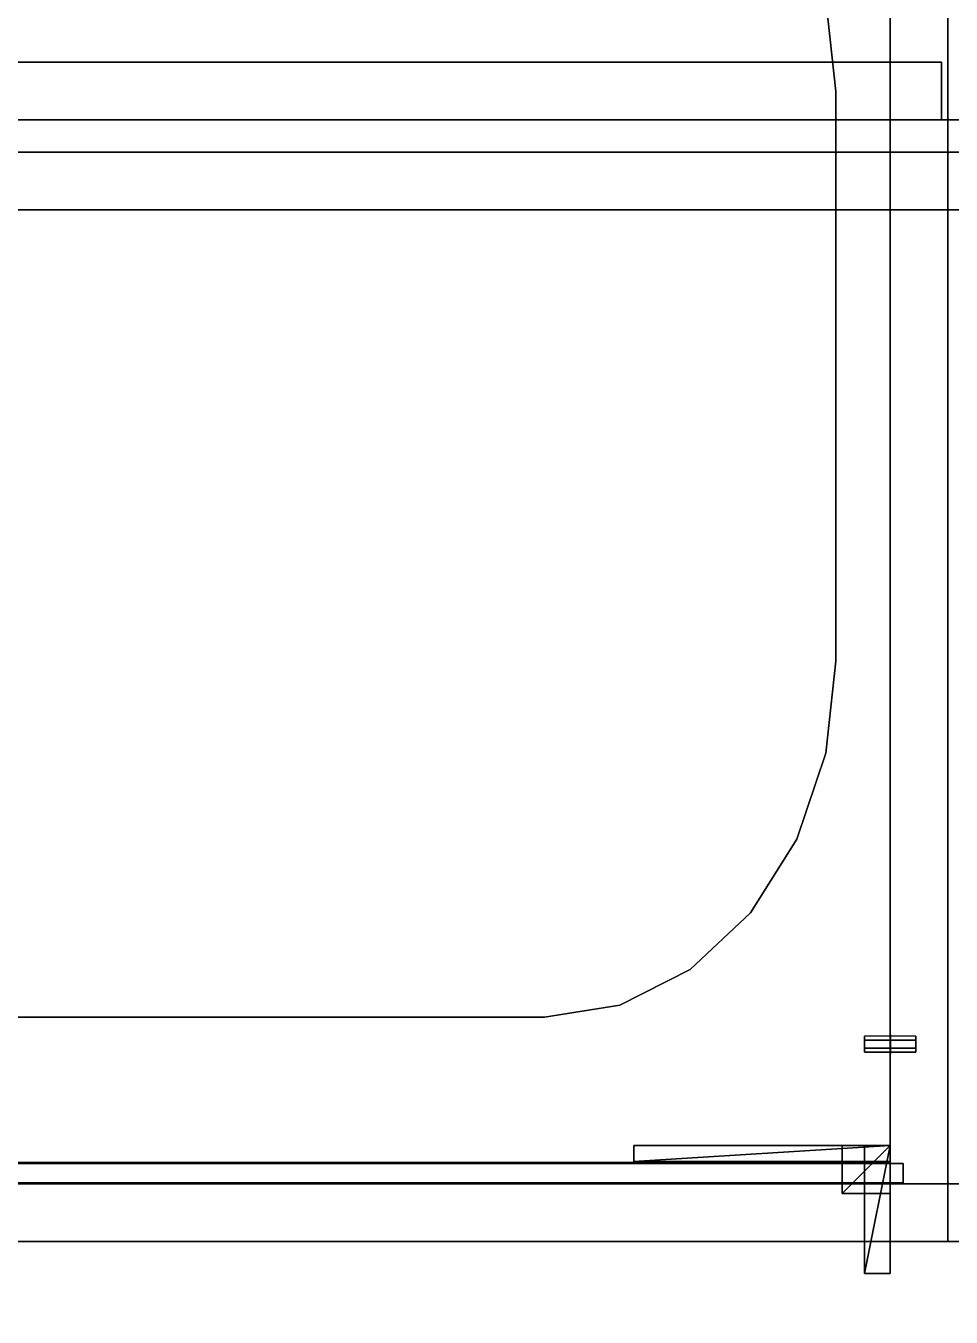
# Model space of a CAD drawing. Extents: x 0 to 5228, y -2725 to 0.
# Drawn here: x 4119.8 to 4408.5, y -2188.6 to -1785.6 of the extents above; entities that cross this region are included whole.
import ezdxf

# ---------------------------------------------------------------- set-up
doc = ezdxf.new("R2010")
doc.units = 0
for name, color, linetype in [('LAYER0', 7, 'CONTINUOUS'), ('LAYER1', 7, 'CONTINUOUS'), ('LAYER10', 253, 'CONTINUOUS'), ('LAYER11', 253, 'CONTINUOUS'), ('LAYER12', 253, 'CONTINUOUS'), ('LAYER13', 253, 'CONTINUOUS'), ('LAYER14', 253, 'CONTINUOUS'), ('LAYER15', 253, 'CONTINUOUS'), ('LAYER24', 7, 'CONTINUOUS'), ('LAYER25', 7, 'CONTINUOUS'), ('LAYER26', 7, 'CONTINUOUS'), ('LAYER27', 7, 'CONTINUOUS'), ('LAYER32', 251, 'CONTINUOUS'), ('LAYER34', 7, 'CONTINUOUS'), ('LAYER525', 7, 'CONTINUOUS'), ('LAYER526', 7, 'CONTINUOUS'), ('LAYER6', 7, 'CONTINUOUS'), ('LAYER61', 251, 'CONTINUOUS'), ('LAYER62', 251, 'CONTINUOUS'), ('LAYER64', 7, 'CONTINUOUS'), ('LAYER65', 251, 'CONTINUOUS'), ('LAYER68', 7, 'CONTINUOUS'), ('LAYER74', 7, 'CONTINUOUS'), ('LAYER76', 254, 'CONTINUOUS'), ('LAYER8', 2, 'CONTINUOUS'), ('LAYER9', 7, 'CONTINUOUS')]:
    doc.layers.add(name, color=color, linetype=linetype)

msp = doc.modelspace()

# ---------------------------------------------------------------- linework, layer by layer
at = {"layer": 'LAYER0', "invisible_edges": 1}
for points in [[(5227.5, 0), (0, -2725.14), (0, 0), (5227.5, 0)], [(5227.5, -2725.14, 5), (0, 0, 5), (0, -2725.14, 5), (5227.5, -2725.14, 5)], [(0, 0, 5), (5227.5, -2725.14, 5), (5227.5, 0, 5), (0, 0, 5)], [(0, -2725.14), (5227.5, 0), (5227.5, -2725.14), (0, -2725.14)]]:
    msp.add_3dface(points, dxfattribs=at)
at = {"layer": 'LAYER1'}
for points, invisible_edges in [([(5077.5, -2165, 5), (2281.5, -2315, 5), (2281.5, -2165, 5), (5077.5, -2165, 5)], 1), ([(2281.5, -2315, 5), (5077.5, -2165, 5), (5227.5, -2315, 5), (2281.5, -2315, 5)], 3), ([(2281.5, -2165, 2523), (5077.5, -2165, 5), (2281.5, -2165, 5), (2281.5, -2165, 2523)], 1), ([(5077.5, -2165, 5), (2281.5, -2165, 2523), (5077.5, -2165, 2523), (5077.5, -2165, 5)], 1)]:
    msp.add_3dface(points, dxfattribs=dict(at, invisible_edges=invisible_edges))
at = {"layer": 'LAYER10'}
for points in [[(4374.5, -2135, 2429.5), (4374.5, -2150, 2429.5), (4374.5, -2135, 2444.5), (4374.5, -2135, 2429.5)], [(4374.5, -2135, 2444.5), (4374.5, -2150, 2429.5), (4374.5, -2150, 2444.5), (4374.5, -2135, 2444.5)], [(4374.5, -2135, 2444.5), (4374.5, -2150, 2444.5), (4389.5, -2135, 2444.5), (4374.5, -2135, 2444.5)], [(4389.5, -2135, 2444.5), (4374.5, -2150, 2444.5), (4389.5, -2150, 2444.5), (4389.5, -2135, 2444.5)], [(4374.5, -2135, 2444.5), (4389.5, -2135, 2444.5), (4374.5, -2135, 2429.5), (4374.5, -2135, 2444.5)], [(4374.5, -2135, 2429.5), (4389.5, -2135, 2444.5), (4389.5, -2135, 2429.5), (4374.5, -2135, 2429.5)], [(4374.5, -2135, 2429.5), (4389.5, -2135, 2429.5), (4374.5, -2150, 2429.5), (4374.5, -2135, 2429.5)], [(4374.5, -2150, 2429.5), (4389.5, -2135, 2429.5), (4389.5, -2150, 2429.5), (4374.5, -2150, 2429.5)], [(4389.5, -2135, 2444.5), (4389.5, -2150, 2444.5), (4389.5, -2135, 2429.5), (4389.5, -2135, 2444.5)], [(4389.5, -2135, 2429.5), (4389.5, -2150, 2444.5), (4389.5, -2150, 2429.5), (4389.5, -2135, 2429.5)], [(4374.5, -2150, 2429.5), (4389.5, -2150, 2429.5), (4374.5, -2150, 2444.5), (4374.5, -2150, 2429.5)], [(4374.5, -2150, 2444.5), (4389.5, -2150, 2429.5), (4389.5, -2150, 2444.5), (4374.5, -2150, 2444.5)]]:
    msp.add_3dface(points, dxfattribs=at)
at = {"layer": 'LAYER11'}
for points in [[(4374.5, -2135, 2429.5), (4374.5, -2150, 2429.5), (4374.5, -2135, 2444.5), (4374.5, -2135, 2429.5)], [(4374.5, -2135, 2444.5), (4374.5, -2150, 2429.5), (4374.5, -2150, 2444.5), (4374.5, -2135, 2444.5)], [(4374.5, -2135, 2444.5), (4374.5, -2150, 2444.5), (4389.5, -2135, 2444.5), (4374.5, -2135, 2444.5)], [(4389.5, -2135, 2444.5), (4374.5, -2150, 2444.5), (4389.5, -2150, 2444.5), (4389.5, -2135, 2444.5)], [(4374.5, -2135, 2444.5), (4389.5, -2135, 2444.5), (4374.5, -2135, 2429.5), (4374.5, -2135, 2444.5)], [(4374.5, -2135, 2429.5), (4389.5, -2135, 2444.5), (4389.5, -2135, 2429.5), (4374.5, -2135, 2429.5)], [(4374.5, -2135, 2429.5), (4389.5, -2135, 2429.5), (4374.5, -2150, 2429.5), (4374.5, -2135, 2429.5)], [(4374.5, -2150, 2429.5), (4389.5, -2135, 2429.5), (4389.5, -2150, 2429.5), (4374.5, -2150, 2429.5)], [(4389.5, -2135, 2444.5), (4389.5, -2150, 2444.5), (4389.5, -2135, 2429.5), (4389.5, -2135, 2444.5)], [(4389.5, -2135, 2429.5), (4389.5, -2150, 2444.5), (4389.5, -2150, 2429.5), (4389.5, -2135, 2429.5)], [(4374.5, -2150, 2429.5), (4389.5, -2150, 2429.5), (4374.5, -2150, 2444.5), (4374.5, -2150, 2429.5)], [(4374.5, -2150, 2444.5), (4389.5, -2150, 2429.5), (4389.5, -2150, 2444.5), (4374.5, -2150, 2444.5)]]:
    msp.add_3dface(points, dxfattribs=at)
at = {"layer": 'LAYER12'}
for points in [[(4374.5, -2135, 2429.5), (4374.5, -2150, 2429.5), (4374.5, -2135, 2444.5), (4374.5, -2135, 2429.5)], [(4374.5, -2135, 2444.5), (4374.5, -2150, 2429.5), (4374.5, -2150, 2444.5), (4374.5, -2135, 2444.5)], [(4374.5, -2135, 2444.5), (4374.5, -2150, 2444.5), (4389.5, -2135, 2444.5), (4374.5, -2135, 2444.5)], [(4389.5, -2135, 2444.5), (4374.5, -2150, 2444.5), (4389.5, -2150, 2444.5), (4389.5, -2135, 2444.5)], [(4374.5, -2135, 2444.5), (4389.5, -2135, 2444.5), (4374.5, -2135, 2429.5), (4374.5, -2135, 2444.5)], [(4374.5, -2135, 2429.5), (4389.5, -2135, 2444.5), (4389.5, -2135, 2429.5), (4374.5, -2135, 2429.5)], [(4374.5, -2135, 2429.5), (4389.5, -2135, 2429.5), (4374.5, -2150, 2429.5), (4374.5, -2135, 2429.5)], [(4374.5, -2150, 2429.5), (4389.5, -2135, 2429.5), (4389.5, -2150, 2429.5), (4374.5, -2150, 2429.5)], [(4389.5, -2135, 2444.5), (4389.5, -2150, 2444.5), (4389.5, -2135, 2429.5), (4389.5, -2135, 2444.5)], [(4389.5, -2135, 2429.5), (4389.5, -2150, 2444.5), (4389.5, -2150, 2429.5), (4389.5, -2135, 2429.5)], [(4374.5, -2150, 2429.5), (4389.5, -2150, 2429.5), (4374.5, -2150, 2444.5), (4374.5, -2150, 2429.5)], [(4374.5, -2150, 2444.5), (4389.5, -2150, 2429.5), (4389.5, -2150, 2444.5), (4374.5, -2150, 2444.5)]]:
    msp.add_3dface(points, dxfattribs=at)
at = {"layer": 'LAYER13'}
for points in [[(4374.5, -2135, 2429.5), (4374.5, -2150, 2429.5), (4374.5, -2135, 2444.5), (4374.5, -2135, 2429.5)], [(4374.5, -2135, 2444.5), (4374.5, -2150, 2429.5), (4374.5, -2150, 2444.5), (4374.5, -2135, 2444.5)], [(4374.5, -2135, 2444.5), (4374.5, -2150, 2444.5), (4389.5, -2135, 2444.5), (4374.5, -2135, 2444.5)], [(4389.5, -2135, 2444.5), (4374.5, -2150, 2444.5), (4389.5, -2150, 2444.5), (4389.5, -2135, 2444.5)], [(4374.5, -2135, 2444.5), (4389.5, -2135, 2444.5), (4374.5, -2135, 2429.5), (4374.5, -2135, 2444.5)], [(4374.5, -2135, 2429.5), (4389.5, -2135, 2444.5), (4389.5, -2135, 2429.5), (4374.5, -2135, 2429.5)], [(4374.5, -2135, 2429.5), (4389.5, -2135, 2429.5), (4374.5, -2150, 2429.5), (4374.5, -2135, 2429.5)], [(4374.5, -2150, 2429.5), (4389.5, -2135, 2429.5), (4389.5, -2150, 2429.5), (4374.5, -2150, 2429.5)], [(4389.5, -2135, 2444.5), (4389.5, -2150, 2444.5), (4389.5, -2135, 2429.5), (4389.5, -2135, 2444.5)], [(4389.5, -2135, 2429.5), (4389.5, -2150, 2444.5), (4389.5, -2150, 2429.5), (4389.5, -2135, 2429.5)], [(4374.5, -2150, 2429.5), (4389.5, -2150, 2429.5), (4374.5, -2150, 2444.5), (4374.5, -2150, 2429.5)], [(4374.5, -2150, 2444.5), (4389.5, -2150, 2429.5), (4389.5, -2150, 2444.5), (4374.5, -2150, 2444.5)]]:
    msp.add_3dface(points, dxfattribs=at)
at = {"layer": 'LAYER14'}
for points in [[(4381.5, -2135, 2436.5), (4381.5, -2175, 2436.5), (4381.5, -2135, 2444.5), (4381.5, -2135, 2436.5)], [(4381.5, -2135, 2444.5), (4381.5, -2175, 2436.5), (4381.5, -2175, 2444.5), (4381.5, -2135, 2444.5)], [(4381.5, -2135, 2444.5), (4381.5, -2175, 2444.5), (4389.5, -2135, 2444.5), (4381.5, -2135, 2444.5)], [(4389.5, -2135, 2444.5), (4381.5, -2175, 2444.5), (4389.5, -2175, 2444.5), (4389.5, -2135, 2444.5)], [(4381.5, -2135, 2444.5), (4389.5, -2135, 2444.5), (4381.5, -2135, 2436.5), (4381.5, -2135, 2444.5)], [(4381.5, -2135, 2436.5), (4389.5, -2135, 2444.5), (4389.5, -2135, 2436.5), (4381.5, -2135, 2436.5)], [(4381.5, -2135, 2436.5), (4389.5, -2135, 2436.5), (4381.5, -2175, 2436.5), (4381.5, -2135, 2436.5)], [(4381.5, -2175, 2436.5), (4389.5, -2135, 2436.5), (4389.5, -2175, 2436.5), (4381.5, -2175, 2436.5)], [(4389.5, -2135, 2444.5), (4389.5, -2175, 2444.5), (4389.5, -2135, 2436.5), (4389.5, -2135, 2444.5)], [(4389.5, -2135, 2436.5), (4389.5, -2175, 2444.5), (4389.5, -2175, 2436.5), (4389.5, -2135, 2436.5)], [(4381.5, -2175, 2436.5), (4389.5, -2175, 2436.5), (4381.5, -2175, 2444.5), (4381.5, -2175, 2436.5)], [(4381.5, -2175, 2444.5), (4389.5, -2175, 2436.5), (4389.5, -2175, 2444.5), (4381.5, -2175, 2444.5)]]:
    msp.add_3dface(points, dxfattribs=at)
at = {"layer": 'LAYER15'}
for points in [[(4309.5, -2135, 2428.5), (4309.5, -2140, 2428.5), (4309.5, -2135, 2444.5), (4309.5, -2135, 2428.5)], [(4309.5, -2135, 2444.5), (4309.5, -2140, 2428.5), (4309.5, -2140, 2444.5), (4309.5, -2135, 2444.5)], [(4309.5, -2135, 2444.5), (4309.5, -2140, 2444.5), (4389.5, -2135, 2444.5), (4309.5, -2135, 2444.5)], [(4389.5, -2135, 2444.5), (4309.5, -2140, 2444.5), (4389.5, -2140, 2444.5), (4389.5, -2135, 2444.5)], [(4309.5, -2135, 2444.5), (4389.5, -2135, 2444.5), (4309.5, -2135, 2428.5), (4309.5, -2135, 2444.5)], [(4309.5, -2135, 2428.5), (4389.5, -2135, 2444.5), (4389.5, -2135, 2428.5), (4309.5, -2135, 2428.5)], [(4309.5, -2135, 2428.5), (4389.5, -2135, 2428.5), (4309.5, -2140, 2428.5), (4309.5, -2135, 2428.5)], [(4309.5, -2140, 2428.5), (4389.5, -2135, 2428.5), (4389.5, -2140, 2428.5), (4309.5, -2140, 2428.5)], [(4389.5, -2135, 2444.5), (4389.5, -2140, 2444.5), (4389.5, -2135, 2428.5), (4389.5, -2135, 2444.5)], [(4389.5, -2135, 2428.5), (4389.5, -2140, 2444.5), (4389.5, -2140, 2428.5), (4389.5, -2135, 2428.5)], [(4309.5, -2140, 2428.5), (4389.5, -2140, 2428.5), (4309.5, -2140, 2444.5), (4309.5, -2140, 2428.5)], [(4309.5, -2140, 2444.5), (4389.5, -2140, 2428.5), (4389.5, -2140, 2444.5), (4309.5, -2140, 2444.5)]]:
    msp.add_3dface(points, dxfattribs=at)
at = {"layer": 'LAYER24', "invisible_edges": 1}
for points in [[(3955.5, -2165, 1576), (4389.5, -1815, 1576), (4389.5, -2165, 1576), (3955.5, -2165, 1576)], [(4389.5, -1815, 1576), (3955.5, -2165, 1576), (3955.5, -1815, 1576), (4389.5, -1815, 1576)], [(3955.5, -1815, 1594), (4389.5, -1815, 1576), (3955.5, -1815, 1576), (3955.5, -1815, 1594)], [(4389.5, -1815, 1576), (3955.5, -1815, 1594), (4389.5, -1815, 1594), (4389.5, -1815, 1576)], [(3955.5, -1815, 1594), (4389.5, -2165, 1594), (4389.5, -1815, 1594), (3955.5, -1815, 1594)], [(4389.5, -2165, 1594), (3955.5, -1815, 1594), (3955.5, -2165, 1594), (4389.5, -2165, 1594)], [(4389.5, -2165, 1594), (4389.5, -1815, 1576), (4389.5, -1815, 1594), (4389.5, -2165, 1594)], [(4389.5, -1815, 1576), (4389.5, -2165, 1594), (4389.5, -2165, 1576), (4389.5, -1815, 1576)], [(4389.5, -2165, 1594), (3955.5, -2165, 1576), (4389.5, -2165, 1576), (4389.5, -2165, 1594)], [(3955.5, -2165, 1576), (4389.5, -2165, 1594), (3955.5, -2165, 1594), (3955.5, -2165, 1576)]]:
    msp.add_3dface(points, dxfattribs=at)
at = {"layer": 'LAYER25', "invisible_edges": 1}
for points in [[(4389.5, -2165, 2474), (3955.5, -1815, 2474), (3955.5, -2165, 2474), (4389.5, -2165, 2474)], [(3955.5, -1815, 2474), (4389.5, -2165, 2474), (4389.5, -1815, 2474), (3955.5, -1815, 2474)], [(4389.5, -1815, 2456), (3955.5, -1815, 2474), (4389.5, -1815, 2474), (4389.5, -1815, 2456)], [(3955.5, -1815, 2474), (4389.5, -1815, 2456), (3955.5, -1815, 2456), (3955.5, -1815, 2474)], [(4389.5, -1815, 2456), (3955.5, -2165, 2456), (3955.5, -1815, 2456), (4389.5, -1815, 2456)], [(3955.5, -2165, 2456), (4389.5, -1815, 2456), (4389.5, -2165, 2456), (3955.5, -2165, 2456)], [(4389.5, -2165, 2474), (4389.5, -1815, 2456), (4389.5, -1815, 2474), (4389.5, -2165, 2474)], [(4389.5, -1815, 2456), (4389.5, -2165, 2474), (4389.5, -2165, 2456), (4389.5, -1815, 2456)], [(3955.5, -2165, 2456), (4389.5, -2165, 2474), (3955.5, -2165, 2474), (3955.5, -2165, 2456)], [(4389.5, -2165, 2474), (3955.5, -2165, 2456), (4389.5, -2165, 2456), (4389.5, -2165, 2474)]]:
    msp.add_3dface(points, dxfattribs=at)
at = {"layer": 'LAYER26', "invisible_edges": 1}
for points in [[(4393.5, -2140.7, 2460), (3951.5, -2140.7, 1590), (3951.5, -2140.7, 2460), (4393.5, -2140.7, 2460)], [(3951.5, -2140.7, 1590), (4393.5, -2140.7, 2460), (4393.5, -2140.7, 1590), (3951.5, -2140.7, 1590)], [(4393.5, -2146.7, 1590), (3951.5, -2140.7, 1590), (4393.5, -2140.7, 1590), (4393.5, -2146.7, 1590)], [(3951.5, -2140.7, 1590), (4393.5, -2146.7, 1590), (3951.5, -2146.7, 1590), (3951.5, -2140.7, 1590)], [(3951.5, -2146.7, 2460), (4393.5, -2140.7, 2460), (3951.5, -2140.7, 2460), (3951.5, -2146.7, 2460)], [(4393.5, -2140.7, 2460), (3951.5, -2146.7, 2460), (4393.5, -2146.7, 2460), (4393.5, -2140.7, 2460)], [(4393.5, -2140.7, 2460), (4393.5, -2146.7, 1590), (4393.5, -2140.7, 1590), (4393.5, -2140.7, 2460)], [(4393.5, -2146.7, 1590), (4393.5, -2140.7, 2460), (4393.5, -2146.7, 2460), (4393.5, -2146.7, 1590)], [(4393.5, -2146.7, 1590), (3951.5, -2146.7, 2460), (3951.5, -2146.7, 1590), (4393.5, -2146.7, 1590)], [(3951.5, -2146.7, 2460), (4393.5, -2146.7, 1590), (4393.5, -2146.7, 2460), (3951.5, -2146.7, 2460)]]:
    msp.add_3dface(points, dxfattribs=at)
at = {"layer": 'LAYER27', "invisible_edges": 1}
for points in [[(3955.5, -2147, 2336), (4389.5, -2165, 2336), (3955.5, -2165, 2336), (3955.5, -2147, 2336)], [(4389.5, -2165, 2336), (3955.5, -2147, 2336), (4389.5, -2147, 2336), (4389.5, -2165, 2336)], [(4389.5, -2147, 2456), (3955.5, -2165, 2456), (4389.5, -2165, 2456), (4389.5, -2147, 2456)], [(3955.5, -2165, 2456), (4389.5, -2147, 2456), (3955.5, -2147, 2456), (3955.5, -2165, 2456)], [(3955.5, -2147, 2336), (4389.5, -2147, 2456), (4389.5, -2147, 2336), (3955.5, -2147, 2336)], [(4389.5, -2147, 2456), (3955.5, -2147, 2336), (3955.5, -2147, 2456), (4389.5, -2147, 2456)], [(4389.5, -2147, 2456), (4389.5, -2165, 2336), (4389.5, -2147, 2336), (4389.5, -2147, 2456)], [(4389.5, -2165, 2336), (4389.5, -2147, 2456), (4389.5, -2165, 2456), (4389.5, -2165, 2336)], [(3955.5, -2165, 2456), (4389.5, -2165, 2336), (4389.5, -2165, 2456), (3955.5, -2165, 2456)], [(4389.5, -2165, 2336), (3955.5, -2165, 2456), (3955.5, -2165, 2336), (4389.5, -2165, 2336)]]:
    msp.add_3dface(points, dxfattribs=at)
at = {"layer": 'LAYER32', "invisible_edges": 1}
for points in [[(4405.5, -1797, 1550), (3939.5, -1815, 1550), (3939.5, -1797, 1550), (4405.5, -1797, 1550)], [(3939.5, -1815, 1550), (4405.5, -1797, 1550), (4405.5, -1815, 1550), (3939.5, -1815, 1550)], [(4405.5, -1815, 2472), (3939.5, -1797, 2472), (3939.5, -1815, 2472), (4405.5, -1815, 2472)], [(3939.5, -1797, 2472), (4405.5, -1815, 2472), (4405.5, -1797, 2472), (3939.5, -1797, 2472)], [(3939.5, -1797, 2472), (4405.5, -1797, 1550), (3939.5, -1797, 1550), (3939.5, -1797, 2472)], [(4405.5, -1797, 1550), (3939.5, -1797, 2472), (4405.5, -1797, 2472), (4405.5, -1797, 1550)], [(4405.5, -1797, 1550), (4405.5, -1815, 2472), (4405.5, -1815, 1550), (4405.5, -1797, 1550)], [(4405.5, -1815, 2472), (4405.5, -1797, 1550), (4405.5, -1797, 2472), (4405.5, -1815, 2472)], [(4405.5, -1815, 2472), (3939.5, -1815, 1550), (4405.5, -1815, 1550), (4405.5, -1815, 2472)], [(3939.5, -1815, 1550), (4405.5, -1815, 2472), (3939.5, -1815, 2472), (3939.5, -1815, 1550)]]:
    msp.add_3dface(points, dxfattribs=at)
at = {"layer": 'LAYER34', "invisible_edges": 1}
for points in [[(4425.5, -2165, 1575), (4407.5, -1815, 1575), (4425.5, -1815, 1575), (4425.5, -2165, 1575)], [(4407.5, -1815, 1575), (4425.5, -2165, 1575), (4407.5, -2165, 1575), (4407.5, -1815, 1575)], [(4407.5, -1815, 1575), (4425.5, -1815, 2475), (4425.5, -1815, 1575), (4407.5, -1815, 1575)], [(4425.5, -1815, 2475), (4407.5, -1815, 1575), (4407.5, -1815, 2475), (4425.5, -1815, 2475)], [(4407.5, -2165, 2475), (4425.5, -1815, 2475), (4407.5, -1815, 2475), (4407.5, -2165, 2475)], [(4425.5, -1815, 2475), (4407.5, -2165, 2475), (4425.5, -2165, 2475), (4425.5, -1815, 2475)], [(4407.5, -1815, 1575), (4407.5, -2165, 2475), (4407.5, -1815, 2475), (4407.5, -1815, 1575)], [(4407.5, -2165, 2475), (4407.5, -1815, 1575), (4407.5, -2165, 1575), (4407.5, -2165, 2475)], [(4407.5, -2165, 2475), (4425.5, -2165, 1575), (4425.5, -2165, 2475), (4407.5, -2165, 2475)], [(4425.5, -2165, 1575), (4407.5, -2165, 2475), (4407.5, -2165, 1575), (4425.5, -2165, 1575)]]:
    msp.add_3dface(points, dxfattribs=at)
at = {"layer": 'LAYER525'}
for points, invisible_edges in [([(4369.4, -1777.36, 885), (5077.5, -1595, 885), (4372.5, -1806.11, 885), (4369.4, -1777.36, 885)], 3), ([(5077.5, -1595, 933), (4369.4, -1777.36, 933), (4372.5, -1806.11, 933), (5077.5, -1595, 933)], 5), ([(5077.5, -2165, 885), (4372.5, -1983.89, 885), (5077.5, -1595, 885), (5077.5, -2165, 885)], 3), ([(4372.5, -1806.11, 885), (5077.5, -1595, 885), (4372.5, -1983.89, 885), (4372.5, -1806.11, 885)], 3), ([(5077.5, -1595, 933), (4372.5, -1806.11, 933), (5077.5, -2165, 933), (5077.5, -1595, 933)], 3), ([(4372.5, -1983.89, 933), (5077.5, -2165, 933), (4372.5, -1806.11, 933), (4372.5, -1983.89, 933)], 3), ([(5077.5, -2165, 885), (4369.4, -2012.64, 885), (4372.5, -1983.89, 885), (5077.5, -2165, 885)], 5), ([(4369.4, -2012.64, 933), (5077.5, -2165, 933), (4372.5, -1983.89, 933), (4369.4, -2012.64, 933)], 3), ([(5077.5, -2165, 885), (4360.32, -2039.44, 885), (4369.4, -2012.64, 885), (5077.5, -2165, 885)], 5), ([(4360.32, -2039.44, 933), (5077.5, -2165, 933), (4369.4, -2012.64, 933), (4360.32, -2039.44, 933)], 3), ([(5077.5, -2165, 885), (4345.87, -2062.46, 885), (4360.32, -2039.44, 885), (5077.5, -2165, 885)], 5), ([(4345.87, -2062.46, 933), (5077.5, -2165, 933), (4360.32, -2039.44, 933), (4345.87, -2062.46, 933)], 3), ([(5077.5, -2165, 885), (4327.05, -2080.11, 885), (4345.87, -2062.46, 885), (5077.5, -2165, 885)], 5), ([(4327.05, -2080.11, 933), (5077.5, -2165, 933), (4345.87, -2062.46, 933), (4327.05, -2080.11, 933)], 3), ([(5077.5, -2165, 885), (4305.12, -2091.21, 885), (4327.05, -2080.11, 885), (5077.5, -2165, 885)], 5), ([(4305.12, -2091.21, 933), (5077.5, -2165, 933), (4327.05, -2080.11, 933), (4305.12, -2091.21, 933)], 3), ([(5077.5, -2165, 885), (4281.59, -2095, 885), (4305.12, -2091.21, 885), (5077.5, -2165, 885)], 5), ([(4281.59, -2095, 933), (5077.5, -2165, 933), (4305.12, -2091.21, 933), (4281.59, -2095, 933)], 3), ([(3907.5, -2165, 885), (4063.41, -2095, 885), (5077.5, -2165, 885), (3907.5, -2165, 885)], 3), ([(4063.41, -2095, 933), (3907.5, -2165, 933), (5077.5, -2165, 933), (4063.41, -2095, 933)], 5), ([(5077.5, -2165, 885), (4063.41, -2095, 885), (4281.59, -2095, 885), (5077.5, -2165, 885)], 5), ([(4063.41, -2095, 933), (5077.5, -2165, 933), (4281.59, -2095, 933), (4063.41, -2095, 933)], 3), ([(5077.5, -2165, 933), (3907.5, -2165, 885), (5077.5, -2165, 885), (5077.5, -2165, 933)], 1), ([(3907.5, -2165, 885), (5077.5, -2165, 933), (3907.5, -2165, 933), (3907.5, -2165, 885)], 1)]:
    msp.add_3dface(points, dxfattribs=dict(at, invisible_edges=invisible_edges))
at = {"layer": 'LAYER526'}
for points, invisible_edges in [([(3907.5, -2165, 933), (3925.5, -2147, 933), (5077.5, -2165, 933), (3907.5, -2165, 933)], 3), ([(3925.5, -2147, 1033), (3907.5, -2165, 1033), (5077.5, -2165, 1033), (3925.5, -2147, 1033)], 5), ([(5077.5, -2165, 933), (3925.5, -2147, 933), (5059.5, -2147, 933), (5077.5, -2165, 933)], 5), ([(3925.5, -2147, 1033), (5059.5, -2147, 933), (3925.5, -2147, 933), (3925.5, -2147, 1033)], 1), ([(5059.5, -2147, 933), (3925.5, -2147, 1033), (5059.5, -2147, 1033), (5059.5, -2147, 933)], 1), ([(3925.5, -2147, 1033), (5077.5, -2165, 1033), (5059.5, -2147, 1033), (3925.5, -2147, 1033)], 3), ([(5077.5, -2165, 1033), (3907.5, -2165, 933), (5077.5, -2165, 933), (5077.5, -2165, 1033)], 1), ([(3907.5, -2165, 933), (5077.5, -2165, 1033), (3907.5, -2165, 1033), (3907.5, -2165, 933)], 1)]:
    msp.add_3dface(points, dxfattribs=dict(at, invisible_edges=invisible_edges))
at = {"layer": 'LAYER6', "invisible_edges": 1}
for points in [[(4389.5, -2165, 2475), (4389.5, -1815, 1575), (4389.5, -2165, 1575), (4389.5, -2165, 2475)], [(4389.5, -1815, 1575), (4389.5, -2165, 2475), (4389.5, -1815, 2475), (4389.5, -1815, 1575)], [(4407.5, -2165, 1575), (4389.5, -1815, 1575), (4407.5, -1815, 1575), (4407.5, -2165, 1575)], [(4389.5, -1815, 1575), (4407.5, -2165, 1575), (4389.5, -2165, 1575), (4389.5, -1815, 1575)], [(4407.5, -1815, 2475), (4389.5, -1815, 1575), (4389.5, -1815, 2475), (4407.5, -1815, 2475)], [(4389.5, -1815, 1575), (4407.5, -1815, 2475), (4407.5, -1815, 1575), (4389.5, -1815, 1575)], [(4389.5, -2165, 2475), (4407.5, -1815, 2475), (4389.5, -1815, 2475), (4389.5, -2165, 2475)], [(4407.5, -1815, 2475), (4389.5, -2165, 2475), (4407.5, -2165, 2475), (4407.5, -1815, 2475)], [(4407.5, -1815, 2475), (4407.5, -2165, 1575), (4407.5, -1815, 1575), (4407.5, -1815, 2475)], [(4407.5, -2165, 1575), (4407.5, -1815, 2475), (4407.5, -2165, 2475), (4407.5, -2165, 1575)], [(4407.5, -2165, 1575), (4389.5, -2165, 2475), (4389.5, -2165, 1575), (4407.5, -2165, 1575)], [(4389.5, -2165, 2475), (4407.5, -2165, 1575), (4407.5, -2165, 2475), (4389.5, -2165, 2475)]]:
    msp.add_3dface(points, dxfattribs=at)
at = {"layer": 'LAYER61', "invisible_edges": 1}
for points in [[(4917.5, -2165, 1575), (3913.5, -1815, 1575), (3913.5, -2165, 1575), (4917.5, -2165, 1575)], [(3913.5, -1815, 1575), (4917.5, -2165, 1575), (4917.5, -1815, 1575), (3913.5, -1815, 1575)], [(4917.5, -1815, 1557), (3913.5, -1815, 1575), (4917.5, -1815, 1575), (4917.5, -1815, 1557)], [(3913.5, -1815, 1575), (4917.5, -1815, 1557), (3913.5, -1815, 1557), (3913.5, -1815, 1575)], [(4917.5, -1815, 1557), (3913.5, -2165, 1557), (3913.5, -1815, 1557), (4917.5, -1815, 1557)], [(3913.5, -2165, 1557), (4917.5, -1815, 1557), (4917.5, -2165, 1557), (3913.5, -2165, 1557)], [(3913.5, -2165, 1557), (4917.5, -2165, 1575), (3913.5, -2165, 1575), (3913.5, -2165, 1557)], [(4917.5, -2165, 1575), (3913.5, -2165, 1557), (4917.5, -2165, 1557), (4917.5, -2165, 1575)]]:
    msp.add_3dface(points, dxfattribs=at)
at = {"layer": 'LAYER62', "invisible_edges": 1}
for points in [[(3887.5, -1825, 2475), (4917.5, -1843, 2475), (3887.5, -1843, 2475), (3887.5, -1825, 2475)], [(4917.5, -1843, 2475), (3887.5, -1825, 2475), (4917.5, -1825, 2475), (4917.5, -1843, 2475)], [(4917.5, -1825, 2545), (3887.5, -1843, 2545), (4917.5, -1843, 2545), (4917.5, -1825, 2545)], [(3887.5, -1843, 2545), (4917.5, -1825, 2545), (3887.5, -1825, 2545), (3887.5, -1843, 2545)], [(3887.5, -1825, 2475), (4917.5, -1825, 2545), (4917.5, -1825, 2475), (3887.5, -1825, 2475)], [(4917.5, -1825, 2545), (3887.5, -1825, 2475), (3887.5, -1825, 2545), (4917.5, -1825, 2545)], [(3887.5, -1843, 2545), (4917.5, -1843, 2475), (4917.5, -1843, 2545), (3887.5, -1843, 2545)], [(4917.5, -1843, 2475), (3887.5, -1843, 2545), (3887.5, -1843, 2475), (4917.5, -1843, 2475)]]:
    msp.add_3dface(points, dxfattribs=at)
at = {"layer": 'LAYER64', "invisible_edges": 1}
for points in [[(3955.5, -2165, 156), (4389.5, -1625, 156), (4389.5, -2165, 156), (3955.5, -2165, 156)], [(4389.5, -1625, 156), (3955.5, -2165, 156), (3955.5, -1625, 156), (4389.5, -1625, 156)], [(3955.5, -1625, 174), (4389.5, -2165, 174), (4389.5, -1625, 174), (3955.5, -1625, 174)], [(4389.5, -2165, 174), (3955.5, -1625, 174), (3955.5, -2165, 174), (4389.5, -2165, 174)], [(4389.5, -2165, 174), (4389.5, -1625, 156), (4389.5, -1625, 174), (4389.5, -2165, 174)], [(4389.5, -1625, 156), (4389.5, -2165, 174), (4389.5, -2165, 156), (4389.5, -1625, 156)], [(4389.5, -2165, 174), (3955.5, -2165, 156), (4389.5, -2165, 156), (4389.5, -2165, 174)], [(3955.5, -2165, 156), (4389.5, -2165, 174), (3955.5, -2165, 174), (3955.5, -2165, 156)]]:
    msp.add_3dface(points, dxfattribs=at)
at = {"layer": 'LAYER65', "invisible_edges": 1}
for points in [[(4389.5, -2165, 885), (4389.5, -1625, 155), (4389.5, -2165, 155), (4389.5, -2165, 885)], [(4389.5, -1625, 155), (4389.5, -2165, 885), (4389.5, -1625, 885), (4389.5, -1625, 155)], [(4407.5, -2165, 155), (4389.5, -1625, 155), (4407.5, -1625, 155), (4407.5, -2165, 155)], [(4389.5, -1625, 155), (4407.5, -2165, 155), (4389.5, -2165, 155), (4389.5, -1625, 155)], [(4389.5, -2165, 885), (4407.5, -1625, 885), (4389.5, -1625, 885), (4389.5, -2165, 885)], [(4407.5, -1625, 885), (4389.5, -2165, 885), (4407.5, -2165, 885), (4407.5, -1625, 885)], [(4407.5, -1625, 885), (4407.5, -2165, 155), (4407.5, -1625, 155), (4407.5, -1625, 885)], [(4407.5, -2165, 155), (4407.5, -1625, 885), (4407.5, -2165, 885), (4407.5, -2165, 155)], [(4407.5, -2165, 155), (4389.5, -2165, 885), (4389.5, -2165, 155), (4407.5, -2165, 155)], [(4389.5, -2165, 885), (4407.5, -2165, 155), (4407.5, -2165, 885), (4389.5, -2165, 885)]]:
    msp.add_3dface(points, dxfattribs=at)
at = {"layer": 'LAYER68', "invisible_edges": 1}
for points in [[(4389.5, -2147, 884.5), (3955.5, -2165, 884.5), (4389.5, -2165, 884.5), (4389.5, -2147, 884.5)], [(3955.5, -2165, 884.5), (4389.5, -2147, 884.5), (3955.5, -2147, 884.5), (3955.5, -2165, 884.5)], [(3955.5, -2147, 764.5), (4389.5, -2165, 764.5), (3955.5, -2165, 764.5), (3955.5, -2147, 764.5)], [(4389.5, -2165, 764.5), (3955.5, -2147, 764.5), (4389.5, -2147, 764.5), (4389.5, -2165, 764.5)], [(4389.5, -2147, 884.5), (3955.5, -2147, 764.5), (3955.5, -2147, 884.5), (4389.5, -2147, 884.5)], [(3955.5, -2147, 764.5), (4389.5, -2147, 884.5), (4389.5, -2147, 764.5), (3955.5, -2147, 764.5)], [(4389.5, -2165, 764.5), (4389.5, -2147, 884.5), (4389.5, -2165, 884.5), (4389.5, -2165, 764.5)], [(4389.5, -2147, 884.5), (4389.5, -2165, 764.5), (4389.5, -2147, 764.5), (4389.5, -2147, 884.5)], [(4389.5, -2165, 764.5), (3955.5, -2165, 884.5), (3955.5, -2165, 764.5), (4389.5, -2165, 764.5)], [(3955.5, -2165, 884.5), (4389.5, -2165, 764.5), (4389.5, -2165, 884.5), (3955.5, -2165, 884.5)]]:
    msp.add_3dface(points, dxfattribs=at)
at = {"layer": 'LAYER74', "invisible_edges": 1}
for points in [[(3955.5, -2140.4, 511), (4389.5, -1645, 511), (4389.5, -2140.4, 511), (3955.5, -2140.4, 511)], [(4389.5, -1645, 511), (3955.5, -2140.4, 511), (3955.5, -1645, 511), (4389.5, -1645, 511)], [(3955.5, -1645, 529), (4389.5, -2140.4, 529), (4389.5, -1645, 529), (3955.5, -1645, 529)], [(4389.5, -2140.4, 529), (3955.5, -1645, 529), (3955.5, -2140.4, 529), (4389.5, -2140.4, 529)], [(4389.5, -2140.4, 529), (4389.5, -1645, 511), (4389.5, -1645, 529), (4389.5, -2140.4, 529)], [(4389.5, -1645, 511), (4389.5, -2140.4, 529), (4389.5, -2140.4, 511), (4389.5, -1645, 511)], [(4389.5, -2140.4, 529), (3955.5, -2140.4, 511), (4389.5, -2140.4, 511), (4389.5, -2140.4, 529)], [(3955.5, -2140.4, 511), (4389.5, -2140.4, 529), (3955.5, -2140.4, 529), (3955.5, -2140.4, 511)]]:
    msp.add_3dface(points, dxfattribs=at)
at = {"layer": 'LAYER76'}
for points in [[(4381.5, -2100.9, 508.5), (4381.5, -2105.9, 508.5), (4381.5, -2104.65, 510.665), (4381.5, -2102.15, 510.665)], [(4381.5, -2100.9, 508.5), (4381.5, -2102.15, 506.3349), (4381.5, -2104.65, 506.3349), (4381.5, -2105.9, 508.5)], [(4389.45, -2106.4, 508.5), (4389.45, -2100.4, 508.5), (4389.45, -2101.9, 511.0981), (4389.45, -2104.9, 511.0981)], [(4389.45, -2106.4, 508.5), (4389.45, -2100.4, 508.5), (4389.45, -2101.9, 505.9019), (4389.45, -2104.9, 505.9019)], [(4389.55, -2106.4, 508.5), (4389.55, -2100.4, 508.5), (4389.55, -2101.9, 511.0981), (4389.55, -2104.9, 511.0981)], [(4389.55, -2106.4, 508.5), (4389.55, -2100.4, 508.5), (4389.55, -2101.9, 505.9019), (4389.55, -2104.9, 505.9019)], [(4397.5, -2100.9, 508.5), (4397.5, -2105.9, 508.5), (4397.5, -2104.65, 510.665), (4397.5, -2102.15, 510.665)], [(4397.5, -2100.9, 508.5), (4397.5, -2102.15, 506.3349), (4397.5, -2104.65, 506.3349), (4397.5, -2105.9, 508.5)]]:
    msp.add_3dface(points, dxfattribs=at)
at = {"layer": 'LAYER8'}
for points in [[(4309.5, -2135, 2421.5), (4309.5, -2140, 2421.5), (4309.5, -2135, 2444.5), (4309.5, -2135, 2421.5)], [(4309.5, -2135, 2444.5), (4309.5, -2140, 2421.5), (4309.5, -2140, 2444.5), (4309.5, -2135, 2444.5)], [(4309.5, -2135, 2444.5), (4309.5, -2140, 2444.5), (4389.5, -2135, 2444.5), (4309.5, -2135, 2444.5)], [(4389.5, -2135, 2444.5), (4309.5, -2140, 2444.5), (4389.5, -2140, 2444.5), (4389.5, -2135, 2444.5)], [(4309.5, -2135, 2444.5), (4389.5, -2135, 2444.5), (4309.5, -2135, 2421.5), (4309.5, -2135, 2444.5)], [(4309.5, -2135, 2421.5), (4389.5, -2135, 2444.5), (4389.5, -2135, 2421.5), (4309.5, -2135, 2421.5)], [(4309.5, -2135, 2421.5), (4389.5, -2135, 2421.5), (4309.5, -2140, 2421.5), (4309.5, -2135, 2421.5)], [(4309.5, -2140, 2421.5), (4389.5, -2135, 2421.5), (4389.5, -2140, 2421.5), (4309.5, -2140, 2421.5)], [(4389.5, -2135, 2444.5), (4389.5, -2140, 2444.5), (4389.5, -2135, 2421.5), (4389.5, -2135, 2444.5)], [(4389.5, -2135, 2421.5), (4389.5, -2140, 2444.5), (4389.5, -2140, 2421.5), (4389.5, -2135, 2421.5)], [(4309.5, -2140, 2421.5), (4389.5, -2140, 2421.5), (4309.5, -2140, 2444.5), (4309.5, -2140, 2421.5)], [(4309.5, -2140, 2444.5), (4389.5, -2140, 2421.5), (4389.5, -2140, 2444.5), (4309.5, -2140, 2444.5)]]:
    msp.add_3dface(points, dxfattribs=at)
at = {"layer": 'LAYER9', "invisible_edges": 1}
for points in [[(4389.5, -2135, 2421.5), (4309.5, -2135, 2444.5), (4389.5, -2135, 2444.5), (4389.5, -2135, 2421.5)], [(4309.5, -2135, 2444.5), (4389.5, -2135, 2421.5), (4309.5, -2135, 2421.5), (4309.5, -2135, 2444.5)], [(4389.5, -2140, 2444.5), (4309.5, -2135, 2444.5), (4309.5, -2140, 2444.5), (4389.5, -2140, 2444.5)], [(4309.5, -2135, 2444.5), (4389.5, -2140, 2444.5), (4389.5, -2135, 2444.5), (4309.5, -2135, 2444.5)], [(4309.5, -2140, 2421.5), (4309.5, -2135, 2444.5), (4309.5, -2135, 2421.5), (4309.5, -2140, 2421.5)], [(4309.5, -2135, 2444.5), (4309.5, -2140, 2421.5), (4309.5, -2140, 2444.5), (4309.5, -2135, 2444.5)], [(4389.5, -2135, 2421.5), (4309.5, -2140, 2421.5), (4309.5, -2135, 2421.5), (4389.5, -2135, 2421.5)], [(4309.5, -2140, 2421.5), (4389.5, -2135, 2421.5), (4389.5, -2140, 2421.5), (4309.5, -2140, 2421.5)], [(4389.5, -2140, 2444.5), (4389.5, -2135, 2421.5), (4389.5, -2135, 2444.5), (4389.5, -2140, 2444.5)], [(4389.5, -2135, 2421.5), (4389.5, -2140, 2444.5), (4389.5, -2140, 2421.5), (4389.5, -2135, 2421.5)], [(4309.5, -2140, 2421.5), (4389.5, -2140, 2444.5), (4309.5, -2140, 2444.5), (4309.5, -2140, 2421.5)], [(4389.5, -2140, 2444.5), (4309.5, -2140, 2421.5), (4389.5, -2140, 2421.5), (4389.5, -2140, 2444.5)]]:
    msp.add_3dface(points, dxfattribs=at)

# ---------------------------------------------------------------- meshes
at = {"layer": 'LAYER1'}
mesh = msp.add_polymesh((6, 2), dxfattribs=at)
for k, corner in enumerate([(4927.5, -150, 2523), (977.5, -150, 2523), (4927.5, -330, 2523), (4927.5, -150, 2523), (5077.5, -330, 2523), (4927.5, -330, 2523), (5077.5, -2165, 2523), (5077.5, -330, 2523), (2281.5, -2165, 2523), (5077.5, -2165, 2523), (2281.5, -2315, 2523), (5227.5, -2315, 2523)]):
    mesh.set_mesh_vertex(divmod(k, 2), corner)
at = {"layer": 'LAYER76'}
mesh = msp.add_polymesh((2, 6), dxfattribs=dict(at, n_close=True))
for k, corner in enumerate([(4381.5, -2100.9, 508.5), (4381.5, -2102.15, 510.665), (4381.5, -2104.65, 510.665), (4381.5, -2105.9, 508.5), (4381.5, -2104.65, 506.3349), (4381.5, -2102.15, 506.3349), (4397.5, -2100.9, 508.5), (4397.5, -2102.15, 510.665), (4397.5, -2104.65, 510.665), (4397.5, -2105.9, 508.5), (4397.5, -2104.65, 506.3349), (4397.5, -2102.15, 506.3349)]):
    mesh.set_mesh_vertex(divmod(k, 6), corner)
mesh = msp.add_polymesh((2, 6), dxfattribs=dict(at, n_close=True))
for k, corner in enumerate([(4389.45, -2100.4, 508.5), (4389.45, -2101.9, 511.0981), (4389.45, -2104.9, 511.0981), (4389.45, -2106.4, 508.5), (4389.45, -2104.9, 505.9019), (4389.45, -2101.9, 505.9019), (4389.55, -2100.4, 508.5), (4389.55, -2101.9, 511.0981), (4389.55, -2104.9, 511.0981), (4389.55, -2106.4, 508.5), (4389.55, -2104.9, 505.9019), (4389.55, -2101.9, 505.9019)]):
    mesh.set_mesh_vertex(divmod(k, 6), corner)

doc.saveas('drawing.dxf')
